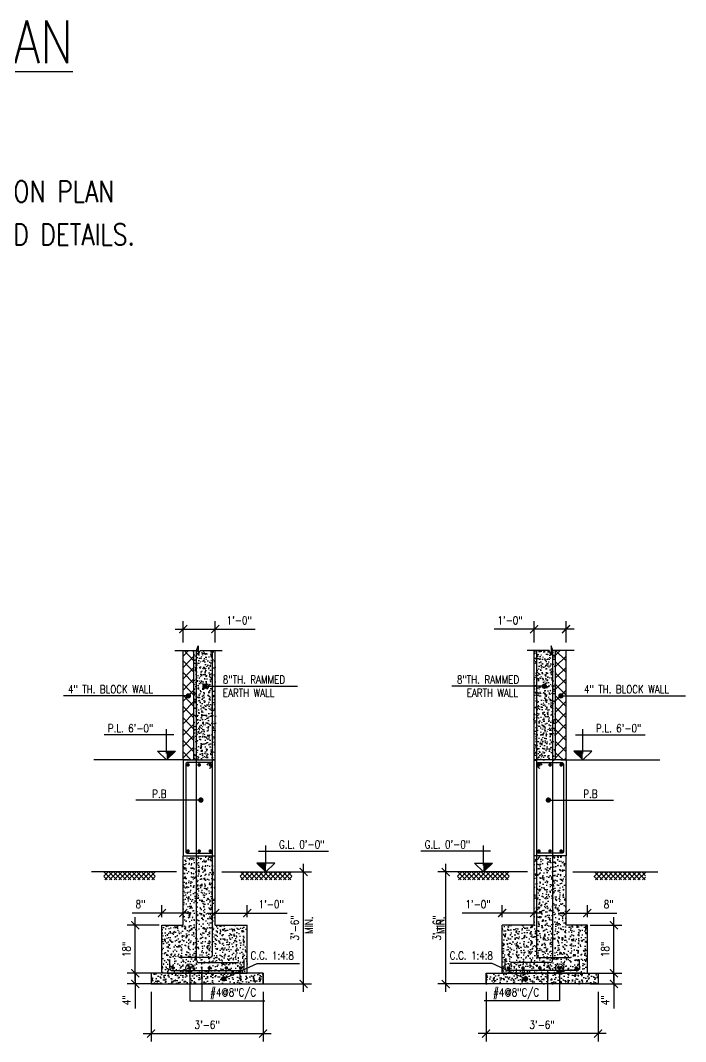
# Model space of a CAD drawing. Header units: inches. Extents: x 17147 to 26472, y -24737 to -16604.
# Drawn here: x 18970.8 to 19220.4, y -24269.8 to -23886.8 of the extents above; entities that cross this region are included whole.
import ezdxf

# ---------------------------------------------------------------- set-up
doc = ezdxf.new("R2010")
doc.units = ezdxf.units.IN
doc.header["$MEASUREMENT"] = 0
doc.linetypes.add('HIDDEN', pattern=[0.375, 0.25, -0.125])
for name, color, linetype in [('A-FLOOR-P', 1, 'Continuous'), ('A-HATCH RCC', 8, 'Continuous'), ('BEAM-1', 3, 'HIDDEN'), ('BOTT. BAR', 5, 'Continuous'), ('BREAK', 1, 'Continuous'), ('CC LINES', 2, 'Continuous'), ('DIM', 2, 'Continuous'), ('DOT', 2, 'Continuous'), ('HATCH', 253, 'Continuous'), ('HEADING', 4, 'Continuous'), ('SCREED', 1, 'Continuous'), ('SEC', 3, 'Continuous'), ('TEXT2', 3, 'Continuous'), ('TEXT3', 4, 'Continuous')]:
    doc.layers.add(name, color=color, linetype=linetype)
doc.styles.add('DIM 1_1 (A)', font='simplex.shx', dxfattribs={"width": 0.8})
doc.styles.add('DIM 1_8 (A)', font='simplex.shx', dxfattribs={"width": 0.8})
doc.styles.add('DIM 3_16 (A)', font='simplex.shx', dxfattribs={"width": 0.8})
doc.styles.add('DIM 3_8 (A)', font='simplex.shx', dxfattribs={"width": 0.8})
doc.dimstyles.new('DIM 3_8 (A)', dxfattribs={"dimtxt": 3, "dimasz": 3, "dimexe": 3, "dimexo": 3, "dimgap": 1.5, "dimtad": 1, "dimdec": 0, "dimzin": 3, "dimdsep": 46, "dimlunit": 4, "dimtxsty": 'DIM 3_8 (A)', "dimblk": 'ARCHTICK', "dimcen": 3, "dimdle": 3, "dimclrd": 2, "dimclre": 2, "dimclrt": 3, "dimadec": 0, "dimazin": 2, "dimtfac": 1, "dimtdec": 0, "dimtofl": 0, "dimtmove": 0, "dimatfit": 3, "dimfxl": 0, "dimtolj": 1, "dimtzin": 0, "dimlwd": -1, "dimlwe": -1, "dimarcsym": 0})

# ---------------------------------------------------------------- blocks, each defined once
blk = doc.blocks.new('_ARCHTICK')
at = {"color": 0, "linetype": 'ByBlock', "const_width": 0.15}
blk.add_lwpolyline([(-0.5, -0.5), (0.5, 0.5)], dxfattribs=at)
blk = doc.blocks.new('*D83')
at = {"layer": 'DEFPOINTS', "color": 0, "transparency": 16777216}
for p in [(19013.91, -24244.16), (19025.86, -24244.16), (19025.86, -24248.16)]:
    blk.add_point(p, dxfattribs=at)
at = {"layer": 'DIM', "color": 2, "transparency": 16777216}
for p, q in [((19022.86, -24244.16), (19010.91, -24244.16)), ((19013.91, -24244.16), (19013.91, -24251.16)), ((19022.86, -24248.16), (19010.91, -24248.16)), ((19013.91, -24248.16), (19013.91, -24257.36))]:
    blk.add_line(p, q, dxfattribs=at)
at = {"layer": 'DIM', "color": 2, "transparency": 16777216, "xscale": 3, "yscale": 3, "zscale": 3}
for p, rotation in [((19013.91, -24244.16), 90), ((19013.91, -24248.16), 270)]:
    blk.add_blockref('_ARCHTICK', p, dxfattribs=dict(at, rotation=rotation))
at = {"layer": 'DIM', "color": 3, "transparency": 16777216, "insert": (19010.63, -24254.26), "char_height": 3, "attachment_point": 5, "rotation": 90, "style": 'DIM 3_8 (A)'}
blk.add_mtext('\\A1;4"', dxfattribs=at)
blk = doc.blocks.new('*D84')
at = {"layer": 'DEFPOINTS', "color": 0, "transparency": 16777216}
for p in [(19072.13, -24206.16), (19077.03, -24206.16), (19049.86, -24248.16)]:
    blk.add_point(p, dxfattribs=at)
at = {"layer": 'DIM', "color": 2, "transparency": 16777216}
for p, q in [((19077.03, -24251.16), (19077.03, -24203.16)), ((19075.13, -24206.16), (19080.03, -24206.16)), ((19052.86, -24248.16), (19080.03, -24248.16))]:
    blk.add_line(p, q, dxfattribs=at)
at = {"layer": 'DIM', "color": 2, "transparency": 16777216, "xscale": 3, "yscale": 3, "zscale": 3}
for p, rotation in [((19077.03, -24206.16), 90), ((19077.03, -24248.16), 270)]:
    blk.add_blockref('_ARCHTICK', p, dxfattribs=dict(at, rotation=rotation))
at = {"layer": 'DIM', "color": 3, "transparency": 16777216, "insert": (19073.74, -24227.16), "char_height": 3, "attachment_point": 5, "rotation": 90, "style": 'DIM 3_8 (A)'}
blk.add_mtext('\\A1;3\'-6"', dxfattribs=at)
blk = doc.blocks.new('*D85')
at = {"layer": 'DEFPOINTS', "color": 0, "transparency": 16777216}
for p in [(19019.86, -24248.16), (19061.86, -24248.16), (19061.86, -24266.76)]:
    blk.add_point(p, dxfattribs=at)
at = {"layer": 'DIM', "color": 2, "transparency": 16777216}
for p, q in [((19019.86, -24251.16), (19019.86, -24269.76)), ((19061.86, -24251.16), (19061.86, -24269.76)), ((19016.86, -24266.76), (19064.86, -24266.76))]:
    blk.add_line(p, q, dxfattribs=at)
at = {"layer": 'DIM', "color": 2, "transparency": 16777216, "xscale": 3, "yscale": 3, "zscale": 3, "rotation": 180}
blk.add_blockref('_ARCHTICK', (19019.86, -24266.76), dxfattribs=at)
at = {"layer": 'DIM', "color": 2, "transparency": 16777216, "xscale": 3, "yscale": 3, "zscale": 3}
blk.add_blockref('_ARCHTICK', (19061.86, -24266.76), dxfattribs=at)
at = {"layer": 'DIM', "color": 3, "transparency": 16777216, "insert": (19040.86, -24263.47), "char_height": 3, "attachment_point": 5, "style": 'DIM 3_8 (A)'}
blk.add_mtext('\\A1;3\'-6"', dxfattribs=at)
blk = doc.blocks.new('*D86')
at = {"layer": 'DEFPOINTS', "color": 0, "transparency": 16777216}
for p in [(19013.91, -24226.16), (19025.86, -24226.16), (19025.86, -24244.16)]:
    blk.add_point(p, dxfattribs=at)
at = {"layer": 'DIM', "color": 2, "transparency": 16777216}
for p, q in [((19013.91, -24247.16), (19013.91, -24223.16)), ((19022.86, -24226.16), (19010.91, -24226.16)), ((19022.86, -24244.16), (19010.91, -24244.16))]:
    blk.add_line(p, q, dxfattribs=at)
at = {"layer": 'DIM', "color": 2, "transparency": 16777216, "xscale": 3, "yscale": 3, "zscale": 3}
for p, rotation in [((19013.91, -24226.16), 90), ((19013.91, -24244.16), 270)]:
    blk.add_blockref('_ARCHTICK', p, dxfattribs=dict(at, rotation=rotation))
at = {"layer": 'DIM', "color": 3, "transparency": 16777216, "insert": (19010.63, -24235.16), "char_height": 3, "attachment_point": 5, "rotation": 90, "style": 'DIM 3_8 (A)'}
blk.add_mtext('\\A1;18"', dxfattribs=at)
blk = doc.blocks.new('*D87')
at = {"layer": 'DEFPOINTS', "color": 0, "transparency": 16777216}
for p in [(19023.86, -24221.57), (19023.86, -24226.16), (19031.86, -24226.16)]:
    blk.add_point(p, dxfattribs=at)
at = {"layer": 'DIM', "color": 2, "transparency": 16777216}
for p, q in [((19023.86, -24223.16), (19023.86, -24218.57)), ((19031.86, -24223.16), (19031.86, -24218.57)), ((19023.86, -24221.57), (19012.77, -24221.57)), ((19034.86, -24221.57), (19023.86, -24221.57))]:
    blk.add_line(p, q, dxfattribs=at)
at = {"layer": 'DIM', "color": 2, "transparency": 16777216, "xscale": 3, "yscale": 3, "zscale": 3, "rotation": 180}
blk.add_blockref('_ARCHTICK', (19023.86, -24221.57), dxfattribs=at)
at = {"layer": 'DIM', "color": 2, "transparency": 16777216, "xscale": 3, "yscale": 3, "zscale": 3}
blk.add_blockref('_ARCHTICK', (19031.86, -24221.57), dxfattribs=at)
at = {"layer": 'DIM', "color": 3, "transparency": 16777216, "insert": (19015.87, -24218.28), "char_height": 3, "attachment_point": 5, "style": 'DIM 3_8 (A)'}
blk.add_mtext('\\A1;8"', dxfattribs=at)
blk = doc.blocks.new('*D88')
at = {"layer": 'DEFPOINTS', "color": 0, "transparency": 16777216}
for p in [(19055.86, -24221.57), (19043.86, -24226.16), (19055.86, -24226.16)]:
    blk.add_point(p, dxfattribs=at)
at = {"layer": 'DIM', "color": 2, "transparency": 16777216}
for p, q in [((19043.86, -24223.16), (19043.86, -24218.57)), ((19055.86, -24223.16), (19055.86, -24218.57)), ((19040.86, -24221.57), (19055.86, -24221.57)), ((19055.86, -24221.57), (19070.89, -24221.57))]:
    blk.add_line(p, q, dxfattribs=at)
at = {"layer": 'DIM', "color": 2, "transparency": 16777216, "xscale": 3, "yscale": 3, "zscale": 3, "rotation": 180}
blk.add_blockref('_ARCHTICK', (19043.86, -24221.57), dxfattribs=at)
at = {"layer": 'DIM', "color": 2, "transparency": 16777216, "xscale": 3, "yscale": 3, "zscale": 3}
blk.add_blockref('_ARCHTICK', (19055.86, -24221.57), dxfattribs=at)
at = {"layer": 'DIM', "color": 3, "transparency": 16777216, "insert": (19064.88, -24218.28), "char_height": 3, "attachment_point": 5, "style": 'DIM 3_8 (A)'}
blk.add_mtext('\\A1;1\'-0"', dxfattribs=at)
blk = doc.blocks.new('*D89')
at = {"color": 2, "transparency": 16777216}
for p, q in [((19031.86, -24120.13), (19031.86, -24112.09)), ((19043.86, -24120.13), (19043.86, -24112.09))]:
    blk.add_line(p, q, dxfattribs=at)
at = {"color": 2, "linetype": 'ByBlock', "transparency": 16777216}
for p, q in [((19028.86, -24115.09), (19043.86, -24115.09)), ((19043.86, -24115.09), (19058.89, -24115.09))]:
    blk.add_line(p, q, dxfattribs=at)
at = {"layer": 'DEFPOINTS', "color": 0, "linetype": 'ByBlock', "transparency": 16777216}
for p in [(19043.86, -24115.09), (19031.86, -24123.13), (19043.86, -24123.13)]:
    blk.add_point(p, dxfattribs=at)
at = {"color": 2, "linetype": 'ByBlock', "transparency": 16777216, "xscale": 3, "yscale": 3, "zscale": 3, "rotation": 180}
blk.add_blockref('_ARCHTICK', (19031.86, -24115.09), dxfattribs=at)
at = {"color": 2, "linetype": 'ByBlock', "transparency": 16777216, "xscale": 3, "yscale": 3, "zscale": 3}
blk.add_blockref('_ARCHTICK', (19043.86, -24115.09), dxfattribs=at)
at = {"color": 3, "linetype": 'ByBlock', "transparency": 16777216, "insert": (19052.88, -24111.8), "char_height": 3, "attachment_point": 5, "style": 'DIM 3_8 (A)'}
blk.add_mtext('\\A1;1\'-0"', dxfattribs=at)
blk = doc.blocks.new('HEAD')
at = {"layer": 'HEADING', "style": 'DIM 1_1 (A)', "width": 0.8}
blk.add_attdef('A', (1.004, 0.231), '', height=2, dxfattribs=at)
at = {"layer": 'TEXT2', "style": 'DIM 1_1 (A)', "width": 0.8}
blk.add_attdef('B', (1.35, -1.337), '', height=1, dxfattribs=at)
blk = doc.blocks.new('*D175')
at = {"layer": 'DEFPOINTS', "color": 0, "transparency": 16777216}
for p in [(19181.52, -24244.16), (19193.47, -24244.16), (19181.52, -24248.16)]:
    blk.add_point(p, dxfattribs=at)
at = {"layer": 'DIM', "color": 2, "transparency": 16777216}
for p, q in [((19184.52, -24244.16), (19196.47, -24244.16)), ((19193.47, -24244.16), (19193.47, -24251.16)), ((19184.52, -24248.16), (19196.47, -24248.16)), ((19193.47, -24248.16), (19193.47, -24257.36))]:
    blk.add_line(p, q, dxfattribs=at)
at = {"layer": 'DIM', "color": 2, "transparency": 16777216, "xscale": 3, "yscale": 3, "zscale": 3}
for p, rotation in [((19193.47, -24244.16), 90), ((19193.47, -24248.16), 270)]:
    blk.add_blockref('_ARCHTICK', p, dxfattribs=dict(at, rotation=rotation))
at = {"layer": 'DIM', "color": 3, "transparency": 16777216, "insert": (19190.19, -24254.26), "char_height": 3, "attachment_point": 5, "rotation": 90, "style": 'DIM 3_8 (A)'}
blk.add_mtext('\\A1;4"', dxfattribs=at)
blk = doc.blocks.new('*D176')
at = {"layer": 'DEFPOINTS', "color": 0, "transparency": 16777216}
for p in [(19130.36, -24206.16), (19135.26, -24206.16), (19157.52, -24248.16)]:
    blk.add_point(p, dxfattribs=at)
at = {"layer": 'DIM', "color": 2, "transparency": 16777216}
for p, q in [((19130.36, -24251.16), (19130.36, -24203.16)), ((19132.26, -24206.16), (19127.36, -24206.16)), ((19154.52, -24248.16), (19127.36, -24248.16))]:
    blk.add_line(p, q, dxfattribs=at)
at = {"layer": 'DIM', "color": 2, "transparency": 16777216, "xscale": 3, "yscale": 3, "zscale": 3}
for p, rotation in [((19130.36, -24206.16), 90), ((19130.36, -24248.16), 270)]:
    blk.add_blockref('_ARCHTICK', p, dxfattribs=dict(at, rotation=rotation))
at = {"layer": 'DIM', "color": 3, "transparency": 16777216, "insert": (19127.08, -24227.16), "char_height": 3, "attachment_point": 5, "rotation": 90, "style": 'DIM 3_8 (A)'}
blk.add_mtext('\\A1;3\'-6"', dxfattribs=at)
blk = doc.blocks.new('*D177')
at = {"layer": 'DEFPOINTS', "color": 0, "transparency": 16777216}
for p in [(19145.52, -24248.16), (19187.52, -24248.16), (19145.52, -24266.76)]:
    blk.add_point(p, dxfattribs=at)
at = {"layer": 'DIM', "color": 2, "transparency": 16777216}
for p, q in [((19145.52, -24251.16), (19145.52, -24269.76)), ((19187.52, -24251.16), (19187.52, -24269.76)), ((19190.52, -24266.76), (19142.52, -24266.76))]:
    blk.add_line(p, q, dxfattribs=at)
at = {"layer": 'DIM', "color": 2, "transparency": 16777216, "xscale": 3, "yscale": 3, "zscale": 3, "rotation": 180}
blk.add_blockref('_ARCHTICK', (19145.52, -24266.76), dxfattribs=at)
at = {"layer": 'DIM', "color": 2, "transparency": 16777216, "xscale": 3, "yscale": 3, "zscale": 3}
blk.add_blockref('_ARCHTICK', (19187.52, -24266.76), dxfattribs=at)
at = {"layer": 'DIM', "color": 3, "transparency": 16777216, "insert": (19166.52, -24263.47), "char_height": 3, "attachment_point": 5, "style": 'DIM 3_8 (A)'}
blk.add_mtext('\\A1;3\'-6"', dxfattribs=at)
blk = doc.blocks.new('*D178')
at = {"layer": 'DEFPOINTS', "color": 0, "transparency": 16777216}
for p in [(19181.52, -24226.16), (19193.47, -24226.16), (19181.52, -24244.16)]:
    blk.add_point(p, dxfattribs=at)
at = {"layer": 'DIM', "color": 2, "transparency": 16777216}
for p, q in [((19193.47, -24247.16), (19193.47, -24223.16)), ((19184.52, -24226.16), (19196.47, -24226.16)), ((19184.52, -24244.16), (19196.47, -24244.16))]:
    blk.add_line(p, q, dxfattribs=at)
at = {"layer": 'DIM', "color": 2, "transparency": 16777216, "xscale": 3, "yscale": 3, "zscale": 3}
for p, rotation in [((19193.47, -24226.16), 90), ((19193.47, -24244.16), 270)]:
    blk.add_blockref('_ARCHTICK', p, dxfattribs=dict(at, rotation=rotation))
at = {"layer": 'DIM', "color": 3, "transparency": 16777216, "insert": (19190.19, -24235.16), "char_height": 3, "attachment_point": 5, "rotation": 90, "style": 'DIM 3_8 (A)'}
blk.add_mtext('\\A1;18"', dxfattribs=at)
blk = doc.blocks.new('*D179')
at = {"layer": 'DEFPOINTS', "color": 0, "transparency": 16777216}
for p in [(19183.52, -24221.57), (19175.52, -24226.16), (19183.52, -24226.16)]:
    blk.add_point(p, dxfattribs=at)
at = {"layer": 'DIM', "color": 2, "transparency": 16777216}
for p, q in [((19175.52, -24223.16), (19175.52, -24218.57)), ((19183.52, -24223.16), (19183.52, -24218.57)), ((19172.52, -24221.57), (19183.52, -24221.57)), ((19183.52, -24221.57), (19194.62, -24221.57))]:
    blk.add_line(p, q, dxfattribs=at)
at = {"layer": 'DIM', "color": 2, "transparency": 16777216, "xscale": 3, "yscale": 3, "zscale": 3, "rotation": 180}
blk.add_blockref('_ARCHTICK', (19175.52, -24221.57), dxfattribs=at)
at = {"layer": 'DIM', "color": 2, "transparency": 16777216, "xscale": 3, "yscale": 3, "zscale": 3}
blk.add_blockref('_ARCHTICK', (19183.52, -24221.57), dxfattribs=at)
at = {"layer": 'DIM', "color": 3, "transparency": 16777216, "insert": (19191.52, -24218.28), "char_height": 3, "attachment_point": 5, "style": 'DIM 3_8 (A)'}
blk.add_mtext('\\A1;8"', dxfattribs=at)
blk = doc.blocks.new('*D180')
at = {"layer": 'DEFPOINTS', "color": 0, "transparency": 16777216}
for p in [(19151.52, -24221.57), (19151.52, -24226.16), (19163.52, -24226.16)]:
    blk.add_point(p, dxfattribs=at)
at = {"layer": 'DIM', "color": 2, "transparency": 16777216}
for p, q in [((19151.52, -24223.16), (19151.52, -24218.57)), ((19163.52, -24223.16), (19163.52, -24218.57)), ((19151.52, -24221.57), (19136.49, -24221.57)), ((19166.52, -24221.57), (19151.52, -24221.57))]:
    blk.add_line(p, q, dxfattribs=at)
at = {"layer": 'DIM', "color": 2, "transparency": 16777216, "xscale": 3, "yscale": 3, "zscale": 3, "rotation": 180}
blk.add_blockref('_ARCHTICK', (19151.52, -24221.57), dxfattribs=at)
at = {"layer": 'DIM', "color": 2, "transparency": 16777216, "xscale": 3, "yscale": 3, "zscale": 3}
blk.add_blockref('_ARCHTICK', (19163.52, -24221.57), dxfattribs=at)
at = {"layer": 'DIM', "color": 3, "transparency": 16777216, "insert": (19142.51, -24218.28), "char_height": 3, "attachment_point": 5, "style": 'DIM 3_8 (A)'}
blk.add_mtext('\\A1;1\'-0"', dxfattribs=at)
blk = doc.blocks.new('*D181')
at = {"color": 2, "transparency": 16777216}
for p, q in [((19163.52, -24120.13), (19163.52, -24112.09)), ((19175.52, -24120.13), (19175.52, -24112.09))]:
    blk.add_line(p, q, dxfattribs=at)
at = {"color": 2, "linetype": 'ByBlock', "transparency": 16777216}
for p, q in [((19163.52, -24115.09), (19148.49, -24115.09)), ((19178.52, -24115.09), (19163.52, -24115.09))]:
    blk.add_line(p, q, dxfattribs=at)
at = {"layer": 'DEFPOINTS', "color": 0, "linetype": 'ByBlock', "transparency": 16777216}
for p in [(19163.52, -24115.09), (19163.52, -24123.13), (19175.52, -24123.13)]:
    blk.add_point(p, dxfattribs=at)
at = {"color": 2, "linetype": 'ByBlock', "transparency": 16777216, "xscale": 3, "yscale": 3, "zscale": 3, "rotation": 180}
blk.add_blockref('_ARCHTICK', (19163.52, -24115.09), dxfattribs=at)
at = {"color": 2, "linetype": 'ByBlock', "transparency": 16777216, "xscale": 3, "yscale": 3, "zscale": 3}
blk.add_blockref('_ARCHTICK', (19175.52, -24115.09), dxfattribs=at)
at = {"color": 3, "linetype": 'ByBlock', "transparency": 16777216, "insert": (19154.51, -24111.8), "char_height": 3, "attachment_point": 5, "style": 'DIM 3_8 (A)'}
blk.add_mtext('\\A1;1\'-0"', dxfattribs=at)

msp = doc.modelspace()

# ---------------------------------------------------------------- hatches: boundary and pattern name
at = {"layer": 'A-HATCH RCC'}
h = msp.add_hatch(dxfattribs=at)
h.set_pattern_fill('_USER,_O', color=256, scale=3, angle=45, double=1, pattern_type=0)
h.set_pattern_definition([(45, (-13274212.4983, -107080407.6838), (-2.12132034356, 2.12132034356), []), (135, (-13274212.4983, -107080407.6838), (-2.12132034356, -2.12132034356), [])])
h.paths.add_polyline_path([(19035.86445, -24123.13208), (19031.86445, -24123.13208), (19031.86445, -24161.16475), (19033.69031, -24161.16475), (19033.69031, -24157.88226), (19035.86445, -24157.88226)])
h.paths.add_polyline_path([(19035.86445, -24157.88226), (19033.69031, -24157.88226), (19033.69031, -24161.16475), (19035.86445, -24161.16475)], flags=17)
h.paths.add_polyline_path([(19035.86445, -24161.16475), (19033.69031, -24161.16475), (19033.69031, -24164.16475), (19035.86445, -24164.16475)])
h.paths.add_polyline_path([(19033.69031, -24161.16475), (19031.86445, -24161.16475), (19031.86445, -24164.16475), (19033.69031, -24164.16475)])
h = msp.add_hatch(dxfattribs=at)
h.set_pattern_fill('AR-CONC', color=256, scale=0.02, angle=90)
h.set_pattern_definition([(140, (-13274027.0692, -107080407.6838), (0.31878171078, 3.64369337992), [0.381, -4.191]), (85, (-13274027.0692, -107080407.6838), (-3.82113690478, -0.7048684285), [0.3048, -3.3528116834]), (190.4514447, (-13274027.0426, -107080407.38), (-3.50235503824, 2.93882494181), [0.323800176, -3.561804892]), (136.1842, (-13274028.085, -107080407.684), (0.84084655865, 5.42158081784), [0.5715, -6.2865]), (186.63555761, (-13274028.015, -107080407.232), (-4.94852249195, 4.74808268103), [0.4857004628, -5.3427121632]), (81.18415117, (-13274028.085, -107080407.684), (-4.9485224917, 4.7480826813), [0.4571993414, -5.0291946384]), (111, (-13274027.8312, -107080407.1758), (2.04530396374, 3.03228782538), [0.381, -4.191]), (56, (-13274027.8312, -107080407.1758), (-3.68375932245, 1.23604056695), [0.3048, -3.3528]), (161.451445, (-13274027.6608, -107080406.923), (-1.63845537772, 4.26832838557), [0.323800176, -3.561798752]), (127.5, (-13274027.0692, -107080407.6838), (-1.691100777463, 0.061772065012), [0, -3.31216, 0, -3.4036, 0, -3.3655]), (97.5, (-13274027.0692, -107080407.6838), (-2.003611496362, 1.336393250206), [0, -1.94056, 0, -3.23596, 0, -1.2827]), (57.5, (-13274027.0692, -107080408.8166), (0.114574879853, 2.711811903337), [0, -1.27, 0, -3.9624, 0, -5.2578]), (47.5, (-13274027.0692, -107080409.3246), (-0.508529820667, 2.96258362772), [0, -1.651, 0, -2.63144, 0, -3.7338])])
h.paths.add_polyline_path([(19043.86445, -24123.13208), (19038.25297, -24123.13208), (19037.51333, -24124.9195), (19037.51333, -24121.34466), (19036.88408, -24123.13208), (19035.86445, -24123.13208), (19035.86445, -24161.16475), (19035.86445, -24157.88226), (19043.86445, -24157.88226)])
h.paths.add_polyline_path([(19042.03859, -24157.88226), (19037.86445, -24157.88226), (19037.86445, -24161.16475), (19042.03859, -24161.16475)])
h.paths.add_polyline_path([(19037.86445, -24157.88226), (19035.86445, -24157.88226), (19035.86445, -24161.16475), (19037.86445, -24161.16475)])
h.paths.add_polyline_path([(19042.03859, -24161.16475), (19035.86445, -24161.16475), (19035.86445, -24164.16475), (19042.03859, -24164.16475)])
h.paths.add_polyline_path([(19035.86445, -24161.16475), (19035.86445, -24164.16475)], flags=17)
h.paths.add_polyline_path([(19043.86445, -24161.16475), (19042.03859, -24161.16475), (19042.03859, -24164.16475), (19043.86445, -24164.16475)])
h.paths.add_polyline_path([(19043.86445, -24157.88226), (19042.03859, -24157.88226), (19042.03859, -24161.16475), (19043.86445, -24161.16475)])
h = msp.add_hatch(dxfattribs=at)
h.set_pattern_fill('AR-CONC', color=256, scale=0.02, angle=90)
h.set_pattern_definition([(140, (-13274235.4252, -107080407.6838), (0.31878171078, 3.64369337992), [0.381, -4.191]), (85, (-13274235.4252, -107080407.6838), (-3.82113690478, -0.7048684285), [0.3048, -3.3528116834]), (190.4514447, (-13274235.3987, -107080407.38), (-3.50235503824, 2.93882494181), [0.323800176, -3.561804892]), (136.1842, (-13274236.4412, -107080407.684), (0.84084655865, 5.42158081784), [0.5715, -6.2865]), (186.63555761, (-13274236.371, -107080407.232), (-4.94852249195, 4.74808268103), [0.4857004628, -5.3427121632]), (81.18415117, (-13274236.441, -107080407.684), (-4.9485224917, 4.7480826813), [0.4571993414, -5.0291946384]), (111, (-13274236.1872, -107080407.1758), (2.04530396374, 3.03228782538), [0.381, -4.191]), (56, (-13274236.1872, -107080407.1758), (-3.68375932245, 1.23604056695), [0.3048, -3.3528]), (161.451445, (-13274236.0168, -107080406.923), (-1.63845537772, 4.26832838557), [0.323800176, -3.561798752]), (127.5, (-13274235.4252, -107080407.6838), (-1.691100777463, 0.061772065012), [0, -3.31216, 0, -3.4036, 0, -3.3655]), (97.5, (-13274235.4252, -107080407.6838), (-2.003611496362, 1.336393250206), [0, -1.94056, 0, -3.23596, 0, -1.2827]), (57.5, (-13274235.4252, -107080408.8166), (0.114574879853, 2.711811903337), [0, -1.27, 0, -3.9624, 0, -5.2578]), (47.5, (-13274235.4252, -107080409.3246), (-0.508529820667, 2.96258362772), [0, -1.651, 0, -2.63144, 0, -3.7338])])
h.paths.add_polyline_path([(19163.52224, -24123.13208), (19169.13372, -24123.13208), (19169.87335, -24124.9195), (19169.87335, -24121.34466), (19170.5026, -24123.13208), (19171.52224, -24123.13208), (19171.52224, -24161.16475), (19171.52224, -24157.88226), (19163.52224, -24157.88226)])
h.paths.add_polyline_path([(19165.34809, -24157.88226), (19169.52224, -24157.88226), (19169.52224, -24161.16475), (19165.34809, -24161.16475)])
h.paths.add_polyline_path([(19169.52224, -24157.88226), (19171.52224, -24157.88226), (19171.52224, -24161.16475), (19169.52224, -24161.16475)])
h.paths.add_polyline_path([(19165.34809, -24161.16475), (19171.52224, -24161.16475), (19171.52224, -24164.16475), (19165.34809, -24164.16475)])
h.paths.add_polyline_path([(19171.52224, -24161.16475), (19171.52224, -24164.16475)], flags=17)
h.paths.add_polyline_path([(19163.52224, -24161.16475), (19165.34809, -24161.16475), (19165.34809, -24164.16475), (19163.52224, -24164.16475)])
h.paths.add_polyline_path([(19163.52224, -24157.88226), (19165.34809, -24157.88226), (19165.34809, -24161.16475), (19163.52224, -24161.16475)])
h = msp.add_hatch(dxfattribs=at)
h.set_pattern_fill('_USER,_O', color=256, scale=3, angle=45, double=1, pattern_type=0)
h.set_pattern_definition([(45, (-13274420.8543, -107080407.6838), (-2.12132034356, 2.12132034356), []), (135, (-13274420.8543, -107080407.6838), (-2.12132034356, -2.12132034356), [])])
h.paths.add_polyline_path([(19171.52224, -24123.13208), (19175.52224, -24123.13208), (19175.52224, -24161.16475), (19173.69638, -24161.16475), (19173.69638, -24157.88226), (19171.52224, -24157.88226)])
h.paths.add_polyline_path([(19171.52224, -24157.88226), (19173.69638, -24157.88226), (19173.69638, -24161.16475), (19171.52224, -24161.16475)], flags=17)
h.paths.add_polyline_path([(19171.52224, -24161.16475), (19173.69638, -24161.16475), (19173.69638, -24164.16475), (19171.52224, -24164.16475)])
h.paths.add_polyline_path([(19173.69638, -24161.16475), (19175.52224, -24161.16475), (19175.52224, -24164.16475), (19173.69638, -24164.16475)])
at = {"layer": 'HATCH', "ltscale": 0.2}
h = msp.add_hatch(dxfattribs=at)
h.set_pattern_fill('AR-CONC', color=256, scale=0.5, style=0)
h.set_pattern_definition([(50, (23778.3873, -23520.7204), (3.586301, -0.3137607), [0.375, -4.125]), (355, (23778.3873, -23520.7204), (-0.6937567, 3.7609607), [0.3, -3.3]), (100.4514, (23778.686, -23520.7465), (2.892547, 3.4471977), [0.318701, -3.5057106]), (46.1842, (23778.3873, -23519.7204), (5.3362052, -0.827595), [0.5625, -6.1875]), (96.6356, (23778.832, -23519.7893), (4.6733135, 4.8705894), [0.4780514, -5.258565]), (351.1842, (23778.3873, -23519.7204), (4.67331, 4.870593), [0.45, -4.95]), (21, (23778.8873, -23519.9704), (2.9845353, -2.0130945), [0.375, -4.125]), (326, (23778.8873, -23519.9704), (1.2165767, 3.6257502), [0.3, -3.3]), (71.4514, (23779.136, -23520.138), (4.2011131, 1.6126525), [0.318701, -3.5057106]), (37.5, (23778.3873, -23520.7204), (0.06079928, 1.66446927), [0, -3.26, 0, -3.35, 0, -3.3125]), (7.5, (23778.3873, -23520.7204), (1.3153477, 1.97205856), [0, -1.91, 0, -3.185, 0, -1.2625]), (327.5, (23777.2723, -23520.7204), (2.66911218, -0.11277436), [0, -1.25, 0, -3.9, 0, -5.175]), (317.5, (23776.7723, -23520.7204), (2.9159308, 0.5005249), [0, -1.625, 0, -2.59, 0, -3.675])])
h.paths.add_polyline_path([(19043.86445, -24200.16475), (19031.86445, -24200.16475), (19031.86445, -24226.16475), (19023.86445, -24226.16475), (19023.86445, -24244.16475), (19055.86445, -24244.16475), (19055.86445, -24226.16475), (19043.86445, -24226.16475)])
h.paths.add_polyline_path([(19033.03199, -24226.41237), (19041.38913, -24226.41237)], flags=16)
h.paths.add_polyline_path([(19032.32247, -24236.45003), (19042.85104, -24236.45003)], flags=16)
h = msp.add_hatch(dxfattribs=at)
h.set_pattern_fill('AR-CONC', color=256, scale=0.5, style=0)
h.set_pattern_definition([(50, (23570.0313, -23520.7204), (3.586301, -0.3137607), [0.375, -4.125]), (355, (23570.0313, -23520.7204), (-0.6937567, 3.7609607), [0.3, -3.3]), (100.4514, (23570.33, -23520.7465), (2.892547, 3.4471977), [0.318701, -3.5057106]), (46.1842, (23570.0313, -23519.7204), (5.3362052, -0.827595), [0.5625, -6.1875]), (96.6356, (23570.476, -23519.7893), (4.6733135, 4.8705894), [0.4780514, -5.258565]), (351.1842, (23570.0313, -23519.7204), (4.67331, 4.870593), [0.45, -4.95]), (21, (23570.5313, -23519.9704), (2.9845353, -2.0130945), [0.375, -4.125]), (326, (23570.5313, -23519.9704), (1.2165767, 3.6257502), [0.3, -3.3]), (71.4514, (23570.78, -23520.138), (4.2011131, 1.6126525), [0.318701, -3.5057106]), (37.5, (23570.0313, -23520.7204), (0.06079928, 1.66446927), [0, -3.26, 0, -3.35, 0, -3.3125]), (7.5, (23570.0313, -23520.7204), (1.3153477, 1.97205856), [0, -1.91, 0, -3.185, 0, -1.2625]), (327.5, (23568.9163, -23520.7204), (2.6691122, -0.11277436), [0, -1.25, 0, -3.9, 0, -5.175]), (317.5, (23568.4163, -23520.7204), (2.9159308, 0.5005249), [0, -1.625, 0, -2.59, 0, -3.675])])
h.paths.add_polyline_path([(19163.52224, -24200.16475), (19175.52224, -24200.16475), (19175.52224, -24226.16475), (19183.52224, -24226.16475), (19183.52224, -24244.16475), (19151.52224, -24244.16475), (19151.52224, -24226.16475), (19163.52224, -24226.16475)])
h.paths.add_polyline_path([(19174.35469, -24226.41237), (19165.99755, -24226.41237)], flags=16)
h.paths.add_polyline_path([(19175.06422, -24236.45003), (19164.53565, -24236.45003)], flags=16)
at = {"layer": 'HATCH'}
h = msp.add_hatch(dxfattribs=at)
h.set_pattern_fill('ANSI31', color=1, scale=10, style=0)
h.set_pattern_definition([(135, (20362.2757, -25484.9773), (0.8838835, 0.8838835), [])])
h.paths.add_polyline_path([(19002.08815, -24206.16475), (19021.40065, -24206.16475), (19021.40065, -24209.16475), (19002.08815, -24209.16475)])
h = msp.add_hatch(dxfattribs=at)
h.set_pattern_fill('ANSI31', color=1, scale=10, style=0)
h.set_pattern_definition([(45, (17661.2132, -25484.9773), (-0.8838835, 0.8838835), [])])
h.paths.add_polyline_path([(19021.40065, -24206.16475), (19002.08815, -24206.16475), (19002.08815, -24209.16475), (19021.40065, -24209.16475)])
h = msp.add_hatch(dxfattribs=at)
h.set_pattern_fill('ANSI31', color=1, scale=10, style=0)
h.set_pattern_definition([(135, (20413.4497, -25484.9773), (0.8838835, 0.8838835), [])])
h.paths.add_polyline_path([(19053.26216, -24206.16475), (19072.57466, -24206.16475), (19072.57466, -24209.16475), (19053.26216, -24209.16475)])
h = msp.add_hatch(dxfattribs=at)
h.set_pattern_fill('ANSI31', color=1, scale=10, style=0)
h.set_pattern_definition([(45, (17712.3872, -25484.9773), (-0.8838835, 0.8838835), [])])
h.paths.add_polyline_path([(19072.57466, -24206.16475), (19053.26216, -24206.16475), (19053.26216, -24209.16475), (19072.57466, -24209.16475)])
h = msp.add_hatch(dxfattribs=at)
h.set_pattern_fill('ANSI31', color=1, scale=10, style=0)
h.set_pattern_definition([(135, (20205.0936, -25484.9773), (0.8838835, 0.8838835), [])])
h.paths.add_polyline_path([(19154.12452, -24206.16475), (19134.81202, -24206.16475), (19134.81202, -24209.16475), (19154.12452, -24209.16475)])
h = msp.add_hatch(dxfattribs=at)
h.set_pattern_fill('ANSI31', color=1, scale=10, style=0)
h.set_pattern_definition([(45, (17504.0311, -25484.9773), (-0.8838835, 0.8838835), [])])
h.paths.add_polyline_path([(19134.81202, -24206.16475), (19154.12452, -24206.16475), (19154.12452, -24209.16475), (19134.81202, -24209.16475)])
h = msp.add_hatch(dxfattribs=at)
h.set_pattern_fill('ANSI31', color=1, scale=10, style=0)
h.set_pattern_definition([(135, (20153.9196, -25484.9773), (0.8838835, 0.8838835), [])])
h.paths.add_polyline_path([(19205.29854, -24206.16475), (19185.98604, -24206.16475), (19185.98604, -24209.16475), (19205.29854, -24209.16475)])
h = msp.add_hatch(dxfattribs=at)
h.set_pattern_fill('ANSI31', color=1, scale=10, style=0)
h.set_pattern_definition([(45, (17452.8571, -25484.9773), (-0.8838835, 0.8838835), [])])
h.paths.add_polyline_path([(19185.98604, -24206.16475), (19205.29854, -24206.16475), (19205.29854, -24209.16475), (19185.98604, -24209.16475)])
at = {"layer": 'HATCH', "ltscale": 0.2}
h = msp.add_hatch(dxfattribs=at)
h.set_pattern_fill('AR-CONC', color=1, scale=0.5, style=0)
h.set_pattern_definition([(50, (21554.5444, -25659.3607), (3.586301, -0.3137607), [0.375, -4.125]), (355, (21554.5444, -25659.3607), (-0.6937567, 3.7609607), [0.3, -3.3]), (100.4514, (21554.8433, -25659.3868), (2.892547, 3.4471977), [0.318701, -3.5057106]), (46.1842, (21554.5444, -25658.3607), (5.336205, -0.827595), [0.5625, -6.1875]), (96.6356, (21554.989, -25658.4296), (4.6733135, 4.870589), [0.478051, -5.258565]), (351.1842, (21554.5444, -25658.3607), (4.67331, 4.870593), [0.45, -4.95]), (21, (21555.0444, -25658.6107), (2.9845353, -2.0130945), [0.375, -4.125]), (326, (21555.0444, -25658.6107), (1.2165767, 3.62575), [0.3, -3.3]), (71.4514, (21555.293, -25658.7784), (4.201113, 1.6126525), [0.318701, -3.5057106]), (37.5, (21554.5444, -25659.3607), (0.0607993, 1.66446927), [0, -3.26, 0, -3.35, 0, -3.3125]), (7.5, (21554.5444, -25659.3607), (1.3153477, 1.9720586), [0, -1.91, 0, -3.185, 0, -1.2625]), (327.5, (21553.4294, -25659.3607), (2.6691122, -0.11277436), [0, -1.25, 0, -3.9, 0, -5.175]), (317.5, (21552.9294, -25659.3607), (2.9159308, 0.500525), [0, -1.625, 0, -2.59, 0, -3.675])])
h.paths.add_polyline_path([(19019.86445, -24244.16475), (19019.86445, -24248.16475), (19061.86445, -24248.16475), (19061.86445, -24244.16475)])
h = msp.add_hatch(dxfattribs=at)
h.set_pattern_fill('AR-CONC', color=1, scale=0.5, style=0)
h.set_pattern_definition([(50, (21346.1884, -25659.3607), (3.586301, -0.3137607), [0.375, -4.125]), (355, (21346.1884, -25659.3607), (-0.6937567, 3.7609607), [0.3, -3.3]), (100.4514, (21346.4873, -25659.3868), (2.892547, 3.4471977), [0.318701, -3.5057106]), (46.1842, (21346.1884, -25658.3607), (5.336205, -0.827595), [0.5625, -6.1875]), (96.6356, (21346.633, -25658.4296), (4.673314, 4.870589), [0.478051, -5.258565]), (351.1842, (21346.1884, -25658.3607), (4.67331, 4.870593), [0.45, -4.95]), (21, (21346.6884, -25658.6107), (2.9845353, -2.0130945), [0.375, -4.125]), (326, (21346.6884, -25658.6107), (1.2165767, 3.62575), [0.3, -3.3]), (71.4514, (21346.937, -25658.7784), (4.201113, 1.6126525), [0.318701, -3.5057106]), (37.5, (21346.1884, -25659.3607), (0.0607993, 1.6644693), [0, -3.26, 0, -3.35, 0, -3.3125]), (7.5, (21346.1884, -25659.3607), (1.3153477, 1.9720586), [0, -1.91, 0, -3.185, 0, -1.2625]), (327.5, (21345.0734, -25659.3607), (2.6691122, -0.11277436), [0, -1.25, 0, -3.9, 0, -5.175]), (317.5, (21344.5734, -25659.3607), (2.9159308, 0.500525), [0, -1.625, 0, -2.59, 0, -3.675])])
h.paths.add_polyline_path([(19187.52224, -24244.16475), (19187.52224, -24248.16475), (19145.52224, -24248.16475), (19145.52224, -24244.16475)])
at = {"layer": 'SEC'}
for points in [[(19025.61445, -24164.16475), (19025.61445, -24160.87656), (19028.98945, -24160.87656)], [(19181.77224, -24164.16475), (19181.77224, -24160.87656), (19178.39724, -24160.87656)], [(19062.88608, -24206.16475), (19062.88608, -24202.87656), (19059.51108, -24202.87656)], [(19144.50061, -24206.16475), (19144.50061, -24202.87656), (19147.87561, -24202.87656)]]:
    msp.add_hatch(color=2, dxfattribs=at).paths.add_polyline_path(points)

# ---------------------------------------------------------------- linework, layer by layer
at = {"layer": 'A-FLOOR-P', "ltscale": 5}
for p, q in [((19033.86445, -24164.16475), (18998.31842, -24164.16475)), ((19173.52224, -24164.16475), (19210.65532, -24164.16475))]:
    msp.add_line(p, q, dxfattribs=at)
at = {"layer": 'BEAM-1', "linetype": 'ByBlock', "ltscale": 8}
for p, q in [((19031.86445, -24164.16475), (19031.86445, -24123.13208)), ((19035.86445, -24164.16475), (19035.86445, -24123.13208)), ((19043.86445, -24164.16475), (19043.86445, -24123.13208)), ((19163.52224, -24164.16475), (19163.52224, -24123.13208)), ((19171.52224, -24164.16475), (19171.52224, -24123.13208)), ((19175.52224, -24164.16475), (19175.52224, -24123.13208)), ((19031.86445, -24164.16475), (19031.86445, -24200.16475)), ((19031.86445, -24164.16475), (19043.86445, -24164.16475)), ((19043.86445, -24200.16475), (19043.86445, -24164.16475)), ((19163.52224, -24200.16475), (19163.52224, -24164.16475)), ((19175.52224, -24164.16475), (19163.52224, -24164.16475)), ((19175.52224, -24164.16475), (19175.52224, -24200.16475))]:
    msp.add_line(p, q, dxfattribs=at)
at = {"layer": 'BOTT. BAR'}
for p, q in [((19036.86445, -24239.1616), (19036.86445, -24123.13208)), ((19042.86445, -24237.21424), (19042.86445, -24123.13208)), ((19164.52224, -24237.21424), (19164.52224, -24123.13208)), ((19170.52224, -24239.1616), (19170.52224, -24123.13208)), ((19026.86445, -24242.16475), (19026.86445, -24238.9423)), ((19041.86445, -24238.21424), (19030.25575, -24238.21424)), ((19054.70578, -24242.16475), (19054.70578, -24238.9423)), ((19152.68091, -24242.16475), (19152.68091, -24238.9423)), ((19165.52224, -24238.21424), (19177.13094, -24238.21424)), ((19180.52224, -24242.16475), (19180.52224, -24238.9423)), ((19037.86445, -24240.1616), (19052.66534, -24240.1616)), ((19169.52224, -24240.1616), (19154.72134, -24240.1616)), ((19027.86445, -24243.16475), (19053.70578, -24243.16475)), ((19179.52224, -24243.16475), (19153.68091, -24243.16475))]:
    msp.add_line(p, q, dxfattribs=at)
for points in [[(19033.36445, -24199.16475), (19042.36445, -24199.16475, 0.414213562), (19042.86445, -24198.66475), (19042.86445, -24165.66475, 0.414213562), (19042.36445, -24165.16475), (19033.36445, -24165.16475, 0.414213562), (19032.86445, -24165.66475), (19032.86445, -24198.66475, 0.414213562)], [(19174.02224, -24199.16475), (19165.02224, -24199.16475, -0.414213562), (19164.52224, -24198.66475), (19164.52224, -24165.66475, -0.414213562), (19165.02224, -24165.16475), (19174.02224, -24165.16475, -0.414213562), (19174.52224, -24165.66475), (19174.52224, -24198.66475, -0.414213562)]]:
    msp.add_lwpolyline(points, format="xyb", close=True, dxfattribs=at)
for centre, radius, start, end in [((19042.12071, -24166.61884), 1.42772, 86.5823458, 157.6308141), ((19041.45669, -24165.78392), 1.42772, 279.359882, 350.4083508), ((19165.93, -24165.78392), 1.42772, 189.5916492, 260.640118), ((19165.26598, -24166.61884), 1.42772, 22.3691859, 93.4176543), ((19041.86445, -24237.21424), 1, 270, 0), ((19165.52224, -24237.21424), 1, 180, 270), ((19027.86445, -24242.16475), 1, 180, 270), ((19037.86445, -24239.1616), 1, 180, 270), ((19053.70578, -24242.16475), 1, 270, 0), ((19153.68091, -24242.16475), 1, 180, 270), ((19169.52224, -24239.1616), 1, 270, 0), ((19179.52224, -24242.16475), 1, 270, 0)]:
    msp.add_arc(centre, radius, start, end, dxfattribs=at)
at = {"layer": 'BREAK', "linetype": 'Continuous'}
for points in [[(19028.77275, -24123.13208), (19036.88408, -24123.13208), (19037.51333, -24121.34466), (19037.51333, -24124.9195), (19038.25297, -24123.13208), (19046.444, -24123.13208)], [(19178.61393, -24123.13208), (19170.5026, -24123.13208), (19169.87335, -24121.34466), (19169.87335, -24124.9195), (19169.13372, -24123.13208), (19160.94268, -24123.13208)]]:
    msp.add_lwpolyline(points, dxfattribs=at)
at = {"layer": 'CC LINES', "color": 4}
for p, q in [((19031.86445, -24226.16475), (19031.86445, -24200.16475)), ((19031.86445, -24200.16475), (19043.86445, -24200.16475)), ((19043.86445, -24226.16475), (19043.86445, -24200.16475)), ((19163.52224, -24226.16475), (19163.52224, -24200.16475)), ((19175.52224, -24200.16475), (19163.52224, -24200.16475)), ((19175.52224, -24226.16475), (19175.52224, -24200.16475)), ((19023.86445, -24226.16475), (19031.86445, -24226.16475)), ((19023.86445, -24244.16475), (19023.86445, -24226.16475)), ((19043.86445, -24226.16475), (19055.86445, -24226.16475)), ((19055.86445, -24244.16475), (19055.86445, -24226.16475)), ((19151.52224, -24244.16475), (19151.52224, -24226.16475)), ((19163.52224, -24226.16475), (19151.52224, -24226.16475)), ((19183.52224, -24226.16475), (19175.52224, -24226.16475)), ((19183.52224, -24244.16475), (19183.52224, -24226.16475)), ((19019.86445, -24244.16475), (19019.86445, -24248.16475)), ((19025.86445, -24244.16475), (19055.86445, -24244.16475)), ((19061.86445, -24244.16475), (19061.86445, -24248.16475)), ((19145.52224, -24244.16475), (19145.52224, -24248.16475)), ((19181.52224, -24244.16475), (19151.52224, -24244.16475)), ((19187.52224, -24244.16475), (19187.52224, -24248.16475)), ((19025.86445, -24248.16475), (19049.86445, -24248.16475)), ((19181.52224, -24248.16475), (19157.52224, -24248.16475))]:
    msp.add_line(p, q, dxfattribs=at)
at = {"layer": 'DOT', "const_width": 0.67}
for points in [[(19033.35531, -24166.00264, 1), (19034.02531, -24166.00264, 1)], [(19038.19945, -24166.00264, -1), (19037.52945, -24166.00264, -1)], [(19042.37359, -24166.00264, -1), (19041.70359, -24166.00264, -1)], [(19165.01309, -24166.00264, 1), (19165.68309, -24166.00264, 1)], [(19169.18724, -24166.00264, 1), (19169.85724, -24166.00264, 1)], [(19174.03138, -24166.00264, -1), (19173.36138, -24166.00264, -1)], [(19033.35531, -24198.32687, -1), (19034.02531, -24198.32687, -1)], [(19038.19945, -24198.32687, 1), (19037.52945, -24198.32687, 1)], [(19042.37359, -24198.32687, 1), (19041.70359, -24198.32687, 1)], [(19165.01309, -24198.32687, -1), (19165.68309, -24198.32687, -1)], [(19169.18724, -24198.32687, -1), (19169.85724, -24198.32687, -1)], [(19174.03138, -24198.32687, 1), (19173.36138, -24198.32687, 1)], [(19027.7153, -24242.16475, -1), (19028.3853, -24242.16475, -1)], [(19033.99572, -24242.16475, -1), (19034.66572, -24242.16475, -1)], [(19041.36513, -24242.16475, -1), (19042.03513, -24242.16475, -1)], [(19047.70146, -24242.16475, -1), (19048.37146, -24242.16475, -1)], [(19053.1308, -24242.16475, -1), (19053.8008, -24242.16475, -1)], [(19154.25589, -24242.16475, 1), (19153.58589, -24242.16475, 1)], [(19159.68522, -24242.16475, 1), (19159.01522, -24242.16475, 1)], [(19166.02156, -24242.16475, 1), (19165.35156, -24242.16475, 1)], [(19173.39097, -24242.16475, 1), (19172.72097, -24242.16475, 1)], [(19179.67138, -24242.16475, 1), (19179.00138, -24242.16475, 1)]]:
    msp.add_lwpolyline(points, format="xyb", close=True, dxfattribs=at)
at = {"layer": 'SCREED'}
for points in [[(19019.86445, -24248.16475), (19061.86445, -24248.16475), (19061.86445, -24244.16475), (19019.86445, -24244.16475)], [(19187.52224, -24248.16475), (19145.52224, -24248.16475), (19145.52224, -24244.16475), (19187.52224, -24244.16475)]]:
    msp.add_lwpolyline(points, close=True, dxfattribs=at)
at = {"layer": 'SEC', "color": 2}
for p, q in [((19025.61445, -24161.72258), (19025.61445, -24152.6107)), ((19181.77224, -24161.72258), (19181.77224, -24152.6107)), ((19028.3276, -24154.76294), (19002.16448, -24154.76294)), ((19179.05909, -24154.76294), (19205.22221, -24154.76294)), ((19025.61445, -24164.16475), (19022.23945, -24160.87656)), ((19022.23945, -24160.87656), (19028.98945, -24160.87656)), ((19025.61445, -24164.16475), (19028.98945, -24160.87656)), ((19181.77224, -24164.16475), (19178.39724, -24160.87656)), ((19185.14724, -24160.87656), (19178.39724, -24160.87656)), ((19181.77224, -24164.16475), (19185.14724, -24160.87656)), ((19062.88608, -24203.72258), (19062.88608, -24196.17899)), ((19144.50061, -24203.72258), (19144.50061, -24196.17899)), ((19060.17293, -24198.33123), (19086.33605, -24198.33123)), ((19147.21376, -24198.33123), (19121.05064, -24198.33123)), ((19062.88608, -24206.16475), (19059.51108, -24202.87656)), ((19066.26108, -24202.87656), (19059.51108, -24202.87656)), ((19062.88608, -24206.16475), (19066.26108, -24202.87656)), ((19144.50061, -24206.16475), (19141.12561, -24202.87656)), ((19141.12561, -24202.87656), (19147.87561, -24202.87656)), ((19144.50061, -24206.16475), (19147.87561, -24202.87656)), ((19029.36445, -24206.16475), (18997.46709, -24206.16475)), ((19046.36445, -24206.16475), (19079.40771, -24206.16475)), ((19161.02224, -24206.16475), (19127.97898, -24206.16475)), ((19178.02224, -24206.16475), (19209.91959, -24206.16475))]:
    msp.add_line(p, q, dxfattribs=at)
at = {"layer": 'TEXT3', "color": 2}
for p, q in [((19034.33072, -24242.16475), (19034.33072, -24254.48734)), ((19173.05597, -24242.16475), (19173.05597, -24254.48734)), ((19034.33072, -24254.48734), (19062.54846, -24254.48734)), ((19173.05597, -24254.48734), (19144.83823, -24254.48734))]:
    msp.add_line(p, q, dxfattribs=at)
for centre in [(19034.33072, -24242.16475), (19173.05597, -24242.16475)]:
    msp.add_circle(centre, 1.5005, dxfattribs=at)

# ---------------------------------------------------------------- block references
ref = msp.add_blockref('HEAD', (18751.81758, -23904.68412), dxfattribs=dict(xscale=8, yscale=8, zscale=8))
ref.add_attrib('A', '%%UFOUNDATION LAYOUT PLAN', (18759.85167, -23902.83707), dxfattribs={"layer": 'HEADING', "height": 16, "style": 'DIM 1_8 (A)', "width": 0.8125})

# ---------------------------------------------------------------- texts
at = {"layer": 'TEXT2', "width": 0.8}
for s, height, style, p in [('1. ALL STRIP FOOTING ARE 18"TH U.N.O ON PLAN', 8, 'DIM 3_16 (A)', (18790.68615, -23954.95617, 93148.33208)), ('2. REFER S-01 FOR GENERAL NOTES AND DETAILS.', 8, 'DIM 3_16 (A)', (18790.68615, -23971.13811, 93148.33208)), ('8"TH. RAMMED', 3, 'DIM 3_8 (A)', (19046.75702, -24135.54207)), ('8"TH. RAMMED', 3, 'DIM 3_8 (A)', (19134.57253, -24135.54207)), ('4" TH. BLOCK WALL', 3, 'DIM 3_8 (A)', (18988.66716, -24139.15974)), ('EARTH WALL', 3, 'DIM 3_8 (A)', (19046.75702, -24140.50322)), ('EARTH WALL', 3, 'DIM 3_8 (A)', (19138.22967, -24140.50322)), ('4" TH. BLOCK WALL', 3, 'DIM 3_8 (A)', (19182.26238, -24139.15974)), ('P.B', 3, 'DIM 3_8 (A)', (19020.25199, -24178.3836)), ('P.B', 3, 'DIM 3_8 (A)', (19181.99184, -24178.3836)), ('C.C. 1:4:8', 3, 'DIM 3_8 (A)', (19057.14553, -24238.99326)), ('C.C. 1:4:8', 3, 'DIM 3_8 (A)', (19131.84115, -24238.99326))]:
    msp.add_text(s, height=height, dxfattribs=dict(at, style=style)).set_placement(p)
at = {"layer": 'TEXT2', "char_height": 3, "attachment_point": 5, "style": 'DIM 3_8 (A)'}
for s, insert in [('\\A1;P.L. 6\'-0"', (19012.12932, -24152.26141)), ('\\A1;P.L. 6\'-0"', (19195.25736, -24152.26141)), ('\\A1;G.L. 0\'-0"', (19076.37121, -24195.82969)), ('\\A1;G.L. 0\'-0"', (19131.01548, -24195.82969)), ('\\A1;#4@8"C/C', (19050.60876, -24251.80725)), ('\\A1;#4@8"C/C', (19156.77792, -24251.80725))]:
    msp.add_mtext(s, dxfattribs=dict(at, insert=insert))
at = {"layer": 'TEXT2', "char_height": 3, "attachment_point": 5, "rotation": 90, "style": 'DIM 3_8 (A)'}
for insert in [(19078.96685, -24226.1156), (19128.41984, -24226.1156)]:
    msp.add_mtext('\\A1;MIN.', dxfattribs=dict(at, insert=insert))

# ---------------------------------------------------------------- dimensions: what is measured, and where the dimension line sits
at = {"linetype": 'ByBlock'}
dim = msp.add_linear_dim(base=(19043.86445, -24115.0897), p1=(19031.86445, -24123.13208), p2=(19043.86445, -24123.13208), dimstyle='DIM 3_8 (A)', override={"dimfxl": 0.09375}, dxfattribs=at)
dim.commit()
dim.dimension.update_dxf_attribs({"geometry": '*D89', "text_midpoint": (19052.87874, -24111.80399)})
dim = msp.add_linear_dim(base=(19163.52224, -24115.0897), p1=(19175.52224, -24123.13208), p2=(19163.52224, -24123.13208), angle=180, dimstyle='DIM 3_8 (A)', override={"dimfxl": 0.09375}, dxfattribs=at)
dim.commit()
dim.dimension.update_dxf_attribs({"geometry": '*D181', "text_midpoint": (19154.50795, -24111.80399)})
at = {"layer": 'DIM'}
for base, p1, p2, angle, picture, middle in [((19077.02504, -24206.16475), (19049.86445, -24248.16475), (19072.12988, -24206.16475), 90, '*D84', (19073.73933, -24227.16475)), ((19130.36164, -24206.16475), (19157.52224, -24248.16475), (19135.2568, -24206.16475), 90, '*D176', (19127.07593, -24227.16475)), ((19151.52224, -24221.56906), (19163.52224, -24226.16475), (19151.52224, -24226.16475), 180, '*D180', (19142.50795, -24218.28335)), ((19145.52224, -24266.75923), (19187.52224, -24248.16475), (19145.52224, -24248.16475), 180, '*D177', (19166.52224, -24263.47351))]:
    dim = msp.add_linear_dim(base=base, p1=p1, p2=p2, angle=angle, dimstyle='DIM 3_8 (A)', dxfattribs=at)
    dim.commit()
    dim.dimension.update_dxf_attribs({"geometry": picture, "text_midpoint": middle})
dim = msp.add_linear_dim(base=(19023.86445, -24221.56906), p1=(19031.86445, -24226.16475), p2=(19023.86445, -24226.16475), dimstyle='DIM 3_8 (A)', dxfattribs=at)
dim.commit()
dim.dimension.update_dxf_attribs({"geometry": '*D87', "text_midpoint": (19015.86743, -24221.56906), "dimtype": 160})
for base, p1, p2, picture, middle in [((19055.86445, -24221.56906), (19043.86445, -24226.16475), (19055.86445, -24226.16475), '*D88', (19064.87874, -24218.28335)), ((19061.86445, -24266.75923), (19019.86445, -24248.16475), (19061.86445, -24248.16475), '*D85', (19040.86445, -24263.47351))]:
    dim = msp.add_linear_dim(base=base, p1=p1, p2=p2, dimstyle='DIM 3_8 (A)', dxfattribs=at)
    dim.commit()
    dim.dimension.update_dxf_attribs({"geometry": picture, "text_midpoint": middle})
dim = msp.add_linear_dim(base=(19183.52224, -24221.56906), p1=(19175.52224, -24226.16475), p2=(19183.52224, -24226.16475), angle=180, dimstyle='DIM 3_8 (A)', dxfattribs=at)
dim.commit()
dim.dimension.update_dxf_attribs({"geometry": '*D179', "text_midpoint": (19191.51926, -24221.56906), "dimtype": 160})
for base, p1, p2, text, picture, middle in [((19013.91294, -24226.16475), (19025.86445, -24244.16475), (19025.86445, -24226.16475), '18"', '*D86', (19013.91294, -24235.16475)), ((19193.47374, -24226.16475), (19181.52224, -24244.16475), (19181.52224, -24226.16475), '18"', '*D178', (19193.47374, -24235.16475)), ((19013.91294, -24244.16475), (19025.86445, -24248.16475), (19025.86445, -24244.16475), '4"', '*D83', (19013.91294, -24254.26475)), ((19193.47374, -24244.16475), (19181.52224, -24248.16475), (19181.52224, -24244.16475), '4"', '*D175', (19193.47374, -24254.26475))]:
    dim = msp.add_linear_dim(base=base, p1=p1, p2=p2, angle=90, text=text, dimstyle='DIM 3_8 (A)', dxfattribs=at)
    dim.commit()
    dim.dimension.update_dxf_attribs({"geometry": picture, "text_midpoint": middle, "dimtype": 160})

# ---------------------------------------------------------------- leaders
for points in [[(19040.04317, -24136.49399), (19074.74513, -24136.49399)], [(19167.34351, -24136.49399), (19132.64155, -24136.49399)], [(19033.81468, -24140.11167), (18987.0227, -24140.11167)], [(19173.572, -24140.11167), (19220.36399, -24140.11167)], [(19038.50276, -24179.1953), (19014.08994, -24179.1953)], [(19168.88392, -24179.1953), (19193.29674, -24179.1953)], [(19047.03799, -24246.22261), (19059.61536, -24240.42765), (19075.52504, -24240.42765)], [(19160.34869, -24246.22261), (19147.77133, -24240.42765), (19131.86164, -24240.42765)]]:
    msp.add_leader(points, dimstyle='DIM 3_8 (A)', override={"dimasz": 2, "dimtad": 0, "dimldrblk": 'Dot'}, dxfattribs=at)
for points in [[(19038.82842, -24243.16475), (19038.82842, -24254.48734), (19061.94757, -24254.48734)], [(19168.55827, -24243.16475), (19168.55827, -24254.48734), (19145.43911, -24254.48734)]]:
    msp.add_leader(points, dimstyle='DIM 3_8 (A)', dxfattribs=at)

doc.saveas('drawing.dxf')
